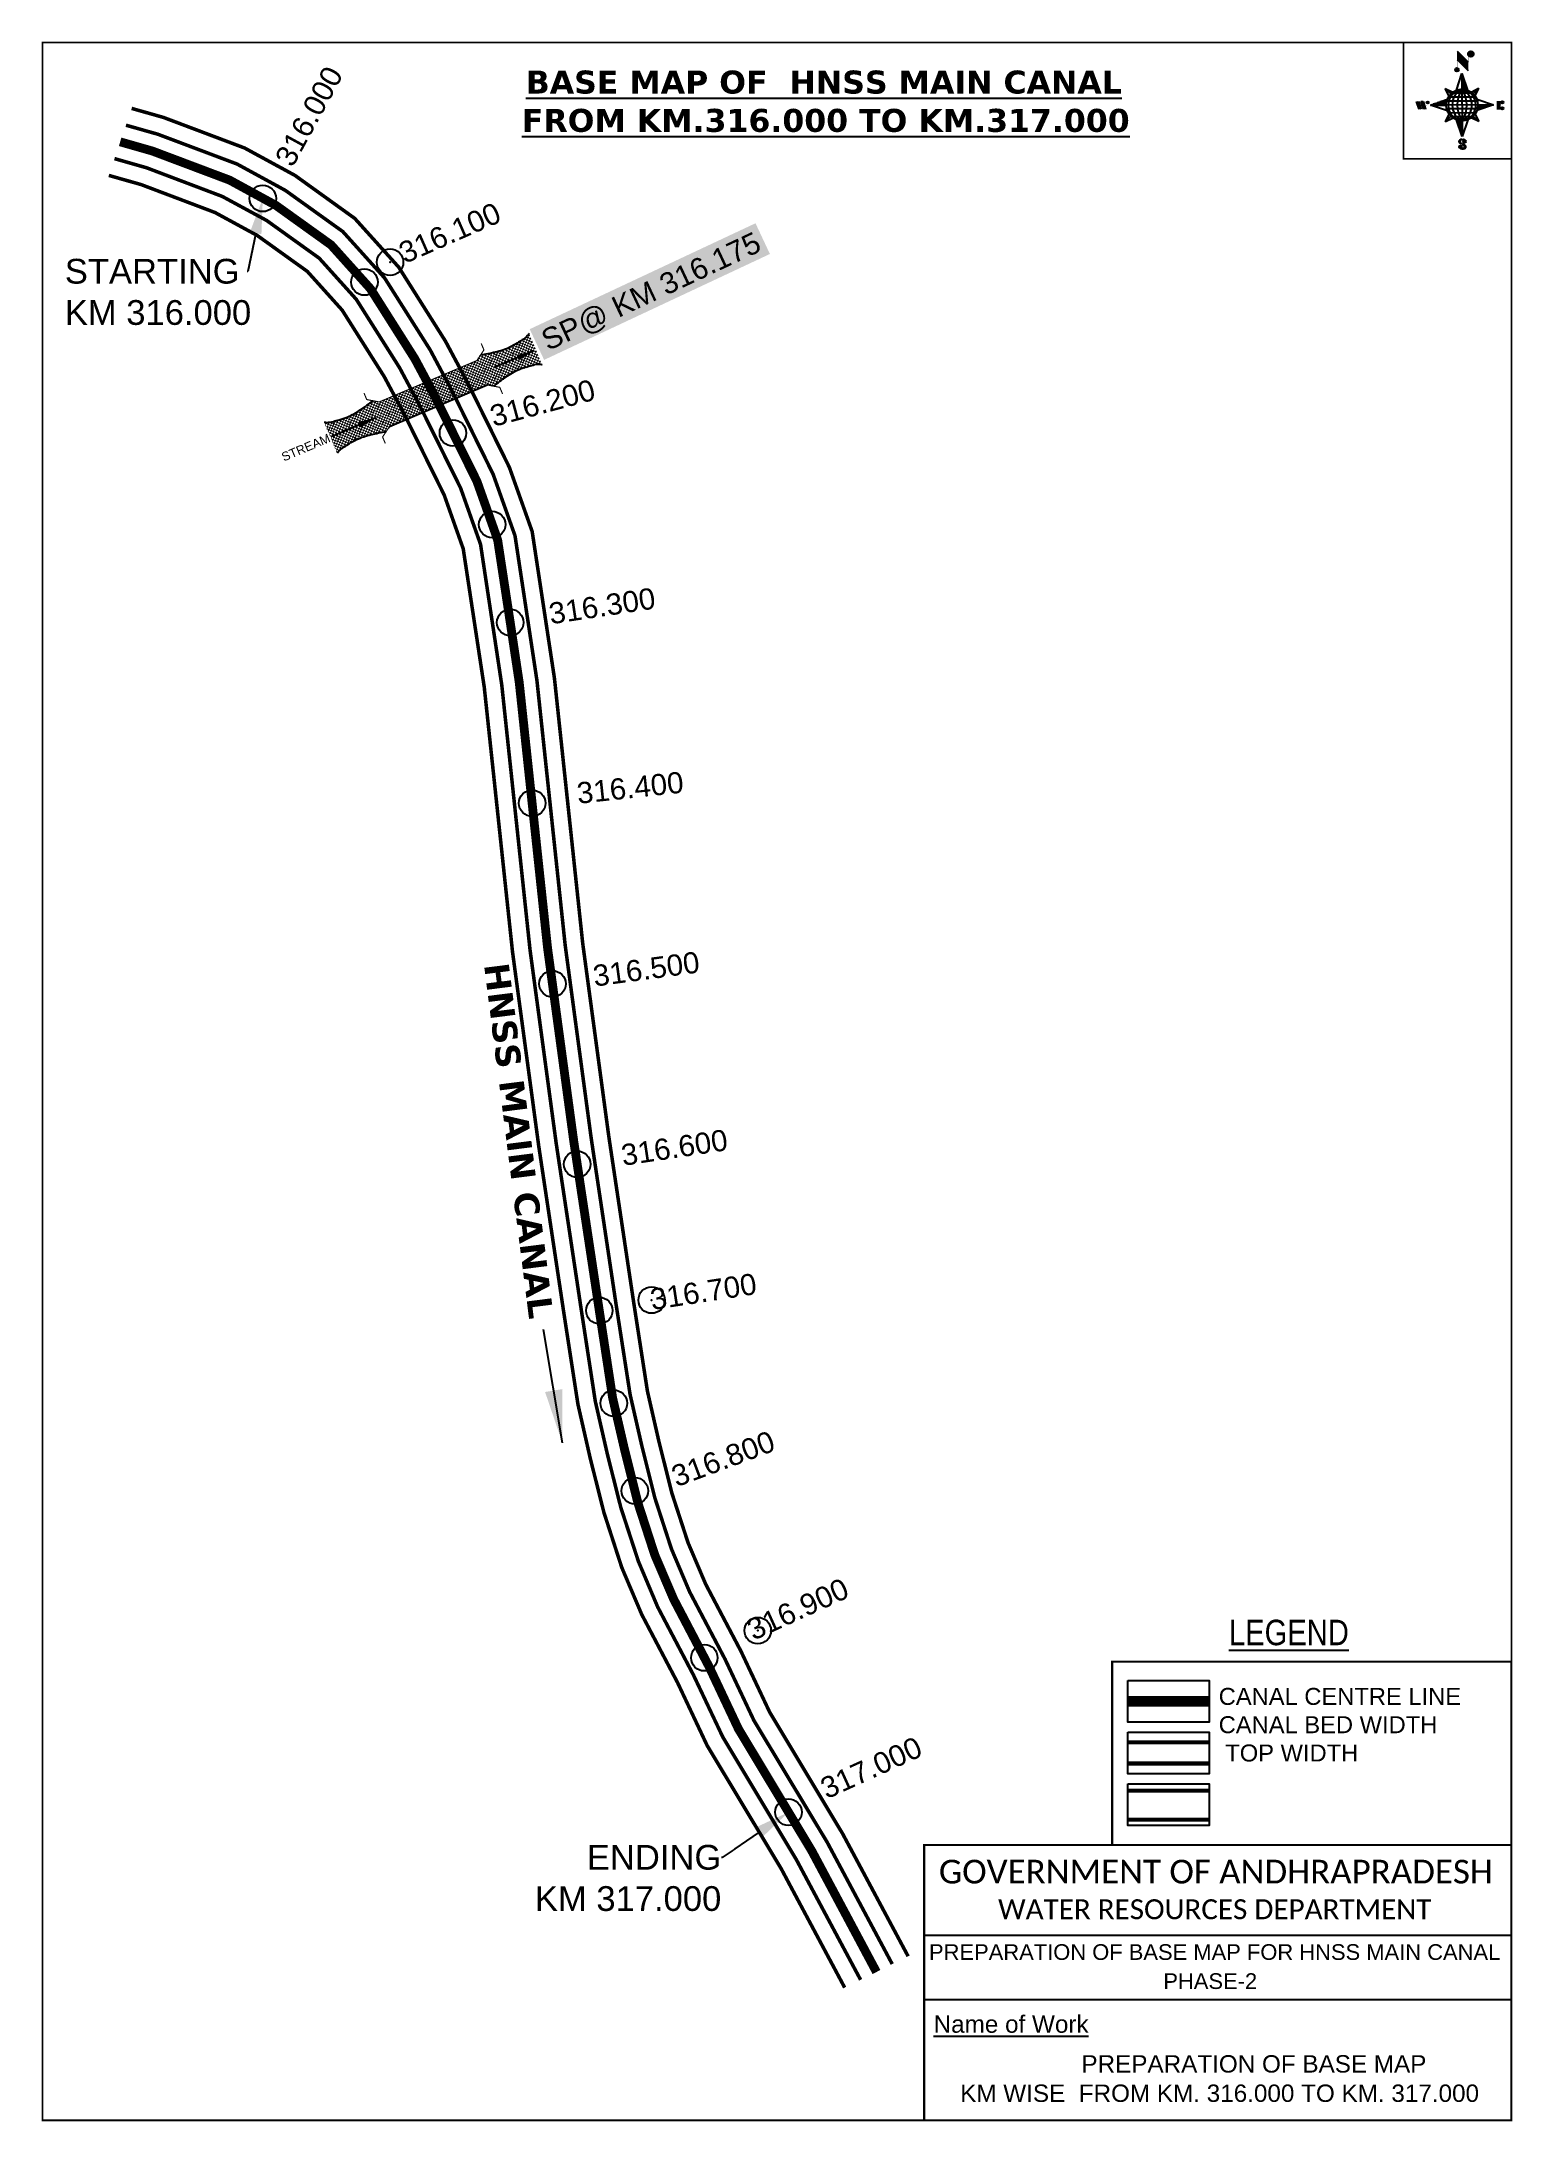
# Model space of a CAD drawing. Header units: inches. Extents: x 788555 to 789387, y 1575295 to 1576472.
import ezdxf
from ezdxf import colors
from ezdxf.entities.mleader import LeaderData, LeaderLine
from ezdxf.enums import TextEntityAlignment as Align
from ezdxf.math import Vec2, Vec3

# ---------------------------------------------------------------- set-up
doc = ezdxf.new("R2010")
doc.units = ezdxf.units.IN
doc.header["$LTSCALE"] = 15
doc.header["$MEASUREMENT"] = 0
doc.header["$PDMODE"] = 32
doc.header["$PDSIZE"] = 15
doc.linetypes.add('HIDDEN2', pattern=[0.1875, 0.125, -0.0625])
for name, color, linetype in [('AQUADUCT', 1, 'Continuous'), ('bord', 1, 'Continuous'), ('CANAL1', 7, 'Continuous'), ('CSMark', 72, 'Continuous'), ('DCBMS', 232, 'Continuous'), ('PAGE', 7, 'Continuous'), ('STRUCTURE', 5, 'Continuous'), ('TEXT', 6, 'Continuous')]:
    doc.layers.add(name, color=color, linetype=linetype)
doc.styles.add('ARIALN', font='ARIALN.TTF')
doc.styles.get("Standard").update_dxf_attribs({"font": 'arial.ttf'})
doc.dimstyles.get("Standard").update_dxf_attribs({"dimtxt": 20, "dimasz": 0.18, "dimexe": 0.18, "dimexo": 0.0625, "dimgap": 0.09, "dimtad": 0, "dimtih": 1, "dimtoh": 1, "dimdec": 4, "dimzin": 0, "dimdsep": 46, "dimtxsty": 'Standard', "dimcen": 0.09, "dimadec": 0, "dimazin": 0, "dimtfac": 1, "dimtdec": 4, "dimtofl": 0, "dimtmove": 0, "dimatfit": 3, "dimfxl": 1, "dimtolj": 1, "dimtzin": 0, "dimarcsym": 0})
pattern_1 = [(267.297113149, (-8720374.938, 50637915.138), (10.5367255337, -0.497431438), [])]
pattern_2 = [(357.297113149, (-8720374.938, 50637915.138), (0.497431438, 10.5367255337), [])]

# ---------------------------------------------------------------- blocks, each defined once
blk = doc.blocks.new('*X26')
at = {"color": 0, "linetype": 'Continuous'}
for p, q in [((6321.6, 240.5), (6322.3, 241.2)), ((6321.6, 240.3), (6322.3, 241)), ((6321.6, 240.1), (6322.3, 240.8)), ((6321.6, 239.9), (6322.4, 240.7)), ((6321.6, 239.8), (6322.4, 240.6)), ((6321.6, 239.6), (6322.5, 240.5)), ((6321.6, 239.4), (6322.5, 240.3)), ((6321.6, 239.2), (6322.6, 240.2)), ((6321.7, 239.1), (6322.6, 240.1)), ((6321.8, 240.8), (6322.4, 241.4)), ((6321.8, 239), (6322.7, 240)), ((6321.8, 239), (6322.8, 239.9)), ((6321.9, 238.9), (6322.9, 239.8)), ((6322, 238.8), (6323, 239.7)), ((6322.1, 241.3), (6322.4, 241.6)), ((6322.1, 238.7), (6323.1, 239.6)), ((6322.2, 238.6), (6323.1, 239.6)), ((6322.3, 238.5), (6323.2, 239.5)), ((6322.4, 238.5), (6323.3, 239.4)), ((6322.5, 238.4), (6323.4, 239.3)), ((6322.7, 238.4), (6323.6, 239.3)), ((6322.8, 238.3), (6323.7, 239.2)), ((6322.9, 238.3), (6323.8, 239.1)), ((6323.1, 238.2), (6323.9, 239.1)), ((6323.2, 238.2), (6324, 239)), ((6323.3, 238.2), (6324.2, 239)), ((6323.5, 238.1), (6324.3, 238.9)), ((6323.7, 238.1), (6324.4, 238.9)), ((6323.8, 238.1), (6324.6, 238.8)), ((6324.1, 238.2), (6324.7, 238.8)), ((6324.3, 238.3), (6324.9, 238.8)), ((6324.6, 238.3), (6325.1, 238.8)), ((6324.8, 238.4), (6325.2, 238.8)), ((6325.1, 238.5), (6325.4, 238.8)), ((6325.4, 238.6), (6325.6, 238.8))]:
    blk.add_line(p, q, dxfattribs=at)
blk = doc.blocks.new('*X25')
at = {"color": 0, "linetype": 'Continuous'}
for p, q in [((6324.4, 240.3), (6324.5, 240.4)), ((6324.6, 240.3), (6324.8, 240.5)), ((6324.7, 240.2), (6325, 240.5)), ((6324.8, 240.2), (6325.2, 240.6)), ((6325, 240.1), (6325.5, 240.6)), ((6325.1, 240.1), (6325.6, 240.6)), ((6325.2, 240), (6325.8, 240.6)), ((6325.3, 240), (6326, 240.6)), ((6325.4, 239.9), (6326.1, 240.6)), ((6325.5, 239.8), (6326.2, 240.5)), ((6325.6, 239.8), (6326.3, 240.5)), ((6325.7, 239.7), (6326.5, 240.4)), ((6325.9, 239.6), (6326.6, 240.3)), ((6326, 239.5), (6326.7, 240.3)), ((6326, 239.4), (6326.8, 240.2)), ((6326.1, 239.3), (6327, 240.2)), ((6326.2, 239.3), (6327.1, 240.1)), ((6326.3, 239.2), (6327.1, 240)), ((6326.4, 239.1), (6327.2, 239.9)), ((6326.5, 239), (6327.3, 239.8)), ((6326.5, 238.9), (6327.4, 239.7)), ((6326.6, 238.8), (6327.5, 239.6)), ((6326.7, 238.7), (6327.5, 239.5)), ((6326.8, 238.6), (6327.6, 239.4)), ((6326.8, 238.5), (6327.7, 239.3)), ((6326.8, 236.5), (6327.4, 237)), ((6326.9, 238.3), (6327.8, 239.2)), ((6326.9, 238.2), (6327.9, 239.1)), ((6326.9, 236.8), (6327.6, 237.4)), ((6327, 238.1), (6327.8, 239)), ((6327, 237.9), (6327.8, 238.8)), ((6327, 237.8), (6327.8, 238.6)), ((6327, 237.6), (6327.8, 238.4)), ((6327, 237.4), (6327.8, 238.2)), ((6327, 237.3), (6327.8, 238)), ((6327, 237.1), (6327.8, 237.9))]:
    blk.add_line(p, q, dxfattribs=at)
blk = doc.blocks.new('H')
at = {"layer": 'bord', "extrusion": (0.000427885, 0.004792, 0.999988)}
h = blk.add_hatch(dxfattribs=at)
h.set_pattern_fill('LINE', color=8, scale=84.387686, angle=-2.7029, style=0)
h.set_pattern_definition(pattern_2)
h.paths.add_polyline_path([(-492, 786, -0.090992), (-448, 775), (-486, 912)])
h = blk.add_hatch(dxfattribs=at)
h.set_pattern_fill('LINE', color=8, scale=84.387686, angle=-92.7029, style=0)
h.set_pattern_definition(pattern_1)
h.paths.add_polyline_path([(-625, 665, -0.090992), (-615, 710), (-751, 671)])
h = blk.add_hatch(dxfattribs=at)
h.set_pattern_fill('LINE', color=8, scale=84.387686, angle=-2.7029, style=0)
h.set_pattern_definition(pattern_2)
h.paths.add_polyline_path([(-504, 533, -0.090992), (-549, 543), (-510, 406)])
h = blk.add_hatch(dxfattribs=at)
h.set_pattern_fill('LINE', color=8, scale=84.387686, angle=-92.7029, style=0)
h.set_pattern_definition(pattern_1)
h.paths.add_polyline_path([(-246, 647), (-372, 653, -0.090992), (-382, 609)])
for p, q in [((-519, 1020, -1217), (-435, 927, -1216)), ((-516, 1087, -1217), (-432, 994, -1217)), ((-538, 774, -1216), (-487, 906, -1216)), ((-487, 906, -1216), (-493, 780, -1216)), ((-487, 906, -1216), (-448, 769, -1216)), ((-865, 701, -1215), (-847, 638, -1215)), ((-847, 700, -1215), (-829, 637, -1215)), ((-829, 699, -1215), (-811, 636, -1215)), ((-829, 699, -1215), (-811, 698, -1215)), ((-811, 698, -1215), (-794, 635, -1215)), ((-752, 665, -1215), (-615, 704, -1215)), ((-627, 794, -1216), (-567, 760, -1216)), ((-627, 794, -1216), (-584, 747, -1215)), ((-599, 731, -1215), (-627, 794, -1216)), ((-421, 753, -1216), (-359, 781, -1216)), ((-359, 781, -1216), (-405, 739, -1216)), ((-359, 781, -1216), (-392, 721, -1215)), ((-379, 693, -1215), (-246, 641, -1215)), ((-213, 669, -1215), (-217, 601, -1215)), ((-752, 665, -1215), (-625, 659, -1215)), ((-619, 614, -1215), (-752, 665, -1215)), ((-639, 526, -1214), (-606, 585, -1215)), ((-639, 526, -1214), (-593, 568, -1215)), ((-577, 553, -1215), (-639, 526, -1214)), ((-511, 400, -1214), (-549, 537, -1214)), ((-460, 533, -1215), (-511, 400, -1214)), ((-505, 527, -1214), (-511, 400, -1214)), ((-371, 513, -1214), (-431, 546, -1215)), ((-371, 513, -1214), (-414, 560, -1215)), ((-399, 576, -1215), (-371, 513, -1214)), ((-246, 641, -1215), (-383, 603, -1215)), ((-373, 647, -1215), (-246, 641, -1215)), ((-197, 600, -1215), (-194, 668, -1215))]:
    blk.add_line(p, q, dxfattribs=at)
at = {"layer": 'bord', "color": 8, "linetype": 'ByBlock', "extrusion": (0.000427885, 0.004792, 0.999988)}
for p, q in [((-375, 679, -1215), (-620, 691, -1215)), ((-386, 711, -1215), (-605, 722, -1215)), ((-411, 744, -1216), (-578, 752, -1216)), ((-493, 780, -1216), (-505, 527, -1214)), ((-373, 647, -1215), (-625, 659, -1215)), ((-378, 616, -1215), (-623, 628, -1215)), ((-392, 585, -1215), (-611, 595, -1215)), ((-420, 555, -1215), (-587, 562, -1215))]:
    blk.add_line(p, q, dxfattribs=at)
at = {"layer": 'bord', "extrusion": (0.000427885, 0.004792, 0.999988), "elevation": -1212}
for points, const_width in [([(-522, 960), (-516, 1093)], 1.61), ([(-434, 933), (-428, 1066)], 1.61), ([(-870, 707), (-846, 706)], 0.642), ([(-829, 643), (-821, 678)], 0.642), ([(-793, 641), (-782, 694)], 0.642), ([(-223, 676), (-174, 673)], 0.706), ([(-829, 643), (-855, 644)], 0.642), ([(-811, 642), (-784, 641)], 0.642), ([(-177, 605), (-226, 607)], 0.706), ([(-195, 645), (-185, 644)], 0.706)]:
    blk.add_lwpolyline(points, dxfattribs=dict(at, const_width=const_width))
for points, const_width in [([(-414, 1073, 1), (-398, 1058, 1)], 22.3), ([(-530, 950, 1), (-520, 939, 1)], 14.8), ([(-776, 697, 1), (-769, 690, 1)], 8.9), ([(-180, 618, 1), (-173, 611, 1)], 9.79), ([(-178, 667, 1), (-171, 660, 1)], 9.79), ([(-490, 362, 1), (-498, 369, 1)], 11.1), ([(-525, 322, 1), (-533, 329, 1)], 11.1)]:
    blk.add_lwpolyline(points, format="xyb", close=True, dxfattribs=dict(at, const_width=const_width))
for points in [[(-537, 317), (-531, 310), (-520, 307), (-505, 307), (-494, 310), (-486, 318), (-487, 326), (-491, 333), (-494, 336), (-503, 341), (-522, 347), (-530, 352), (-534, 355), (-537, 363), (-537, 373), (-530, 381), (-520, 384), (-504, 384), (-493, 380), (-487, 373)], [(-522, 348), (-526, 354), (-528, 361), (-528, 371), (-526, 375), (-521, 381), (-515, 384)], [(-505, 307), (-499, 312), (-497, 319), (-497, 327), (-501, 335), (-509, 343)]]:
    blk.add_lwpolyline(points, dxfattribs=at)
at = {"layer": 'bord', "extrusion": (0.000427885, 0.004792, 0.999988)}
for centre, radius in [((-406, 1065, -1212), 22.3), ((-525, 944, -1212), 14.8), ((-773, 694, -1212), 8.9), ((-498, 659, -1212), 127), ((-177, 615, -1212), 9.79), ((-174, 663, -1212), 9.79), ((-494, 365, -1212), 11.1), ((-529, 325, -1212), 11.1)]:
    blk.add_circle(centre, radius, dxfattribs=at)
at = {"layer": 'bord', "color": 8, "linetype": 'ByBlock', "extrusion": (0.000427885, 0.004792, 0.999988)}
for centre, radius, start, end in [((-482, 658, -1212), 128, 94.9254, 259.6691), ((-437, 656, -1212), 141, 113.2864, 241.308), ((-316, 651, -1212), 222, 142.5892, 212.0053), ((-560, 662, -1212), 141, 293.2864, 61.308), ((-681, 668, -1212), 222, 322.5892, 32.0053), ((-515, 660, -1212), 128, 274.9254, 79.6691)]:
    blk.add_arc(centre, radius, start, end, dxfattribs=at)
at = {"layer": 'bord', "extrusion": (0.000427885, 0.004792, 0.999988)}
for points in [[(-516, 1093, -1212), (-431, 1000, -1212), (-519, 1026, -1212), (-434, 933, -1212)], [(-864, 707, -1212), (-846, 706, -1212), (-846, 644, -1212), (-829, 643, -1212)], [(-829, 705, -1212), (-811, 704, -1212), (-811, 642, -1212), (-793, 641, -1212)], [(-193, 674, -1212), (-197, 606, -1212), (-213, 675, -1212), (-216, 607, -1212)]]:
    blk.add_solid(points, dxfattribs=at)
at = {"layer": 'bord', "extrusion": (0.000427885, 0.004792, 0.999988), "xscale": 7.977342409717546, "yscale": 7.977342408231451, "zscale": 7.977342408476333, "rotation": 138.0840426661453}
for name, p in [('*X25', (38301, -31929, -1212)), ('*X26', (38314, -31951, -1212))]:
    blk.add_blockref(name, p, dxfattribs=at)
blk = doc.blocks.new('SP')
at = {"layer": 'STRUCTURE'}
h = blk.add_hatch(dxfattribs=at)
h.set_pattern_fill('DASH', color=256, scale=8, style=0)
edge = h.paths.add_edge_path()
edge.add_spline(control_points=[(769825.7, 1706742.1), (769825.3, 1706741.8), (769823.8, 1706740.8), (769820.9, 1706740.3), (769817, 1706739.7), (769811.4, 1706738.9), (769804, 1706739.7), (769798.4, 1706741), (769795.6, 1706741.6)], knot_values=[0, 0, 0, 0, 1.613557, 5.24513, 8.624976, 13.470124, 22.190216, 30.746377, 30.746377, 30.746377, 30.746377], degree=3, periodic=0)
edge.add_line((769795.6, 1706741.6), (769792.6, 1706739.6))
edge.add_line((769792.6, 1706739.6), (769732.6, 1706739.6))
edge.add_line((769732.6, 1706739.6), (769729.6, 1706741.6))
edge.add_spline(control_points=[(769729.6, 1706741.6), (769726.9, 1706740.9), (769721.3, 1706739.5), (769713.9, 1706738.5), (769708.3, 1706739.1), (769704.4, 1706739.6), (769701.5, 1706740), (769700, 1706741), (769699.5, 1706741.3)], knot_values=[0, 0, 0, 0, 8.556161, 17.276253, 22.121402, 25.501247, 29.13282, 30.746377, 30.746377, 30.746377, 30.746377], degree=3, periodic=0)
edge.add_line((769699.5, 1706741.3), (769699.5, 1706722.1))
edge.add_spline(control_points=[(769699.5, 1706722.1), (769700, 1706722.4), (769701.4, 1706723.4), (769704.3, 1706724), (769708.2, 1706724.5), (769713.8, 1706725.3), (769721.2, 1706724.5), (769726.8, 1706723.3), (769729.6, 1706722.6)], knot_values=[0, 0, 0, 0, 1.613557, 5.24513, 8.624976, 13.470124, 22.190216, 30.746377, 30.746377, 30.746377, 30.746377], degree=3, periodic=0)
edge.add_line((769729.6, 1706722.6), (769732.6, 1706724.6))
edge.add_line((769732.6, 1706724.6), (769792.6, 1706724.6))
edge.add_line((769792.6, 1706724.6), (769795.6, 1706722.6))
edge.add_spline(control_points=[(769795.6, 1706722.6), (769798.4, 1706723.3), (769803.9, 1706724.8), (769811.3, 1706725.8), (769817, 1706725.1), (769820.9, 1706724.7), (769823.8, 1706724.2), (769825.2, 1706723.3), (769825.7, 1706723)], knot_values=[0, 0, 0, 0, 8.556161, 17.276253, 22.121402, 25.501247, 29.13282, 30.746377, 30.746377, 30.746377, 30.746377], degree=3, periodic=0)
edge.add_line((769825.7, 1706723), (769825.7, 1706742.1))
h.paths.add_polyline_path([(769764.2, 1706732.1, -1), (769761.1, 1706732.1, -1)], flags=0)
h.paths.add_polyline_path([(769761.1, 1706732.1, 1), (769764.2, 1706732.1, 1)], flags=16)
at = {"layer": 'STRUCTURE', "const_width": 0.628}
for points in [[(769726.6, 1706747.6), (769726.6, 1706743.6), (769732.6, 1706739.6), (769792.6, 1706739.6), (769798.6, 1706743.6), (769798.6, 1706747.6)], [(769726.6, 1706716.6), (769726.6, 1706720.6), (769732.6, 1706724.6), (769792.6, 1706724.6), (769798.6, 1706720.6), (769798.6, 1706716.6)]]:
    blk.add_lwpolyline(points, dxfattribs=at)
at = {"layer": 'STRUCTURE', "color": 3}
blk.add_lwpolyline([(769732.6, 1706724.6), (769792.6, 1706724.6)], dxfattribs=at)
blk.add_lwpolyline([(769732.6, 1706724.6), (769792.6, 1706724.6)], dxfattribs=at)
at = {"layer": 'STRUCTURE', "color": 0}
blk.add_circle((769762.6, 1706732.1), 1.55, dxfattribs=at)
at = {"layer": 'STRUCTURE'}
for points in [[(769699.5, 1706741.3), (769700.9, 1706740.5), (769704.4, 1706739.6), (769707.8, 1706739.2), (769712.6, 1706738.8), (769721.3, 1706739.7), (769729.6, 1706741.6)], [(769825.7, 1706742.1), (769824.3, 1706741.3), (769820.8, 1706740.3), (769817.5, 1706739.8), (769812.7, 1706739.2), (769804, 1706739.9), (769795.6, 1706741.6)], [(769699.5, 1706722.1), (769700.9, 1706723), (769704.4, 1706724), (769707.7, 1706724.5), (769712.5, 1706725), (769721.2, 1706724.4), (769729.6, 1706722.6)], [(769825.7, 1706723), (769824.3, 1706723.8), (769820.8, 1706724.7), (769817.4, 1706725.1), (769812.6, 1706725.5), (769803.9, 1706724.6), (769795.6, 1706722.6)]]:
    blk.add_spline(points, degree=3, dxfattribs=at)
at = {"layer": 'STRUCTURE', "color": 0}
blk.add_text('STREAM', height=5, dxfattribs=at).set_placement((769684.3, 1706732.1), align=Align.MIDDLE_CENTER)
for points in [[(769727.4, 1706732.1), (769700.8, 1706732.1)], [(769824.4, 1706732.1), (769800.5, 1706732.1)]]:
    blk.add_leader(points, dimstyle='Standard', override={"dimasz": 10, "dimgap": 0.09, "dimtad": 0}, dxfattribs=at)

msp = doc.modelspace()

# ---------------------------------------------------------------- linework, layer by layer
at = {"layer": 'CANAL1', "color": 200, "const_width": 2}
for points in [[(788605.8, 1576434), (788623.8, 1576428.9), (788669.7, 1576411.6), (788698.2, 1576396.1), (788732, 1576371.8), (788756.9, 1576344.2), (788783.3, 1576302.4), (788795.6, 1576279.4), (788819.5, 1576231), (788832.4, 1576194.7), (788845, 1576111.7), (788861, 1575961.7), (788875.7, 1575852.9), (788889.7, 1575759.5), (788897.6, 1575708.5), (788904.1, 1575680), (788911.4, 1575650.9), (788920.6, 1575622.7), (788930.6, 1575599.2), (788950.5, 1575561.4), (788966.8, 1575526.8), (789008, 1575458.2), (789045.1, 1575388.8)], [(788592.9, 1576396.1), (788611.2, 1576390.9), (788653, 1576375.1), (788676.9, 1576362.1), (788705.2, 1576341.8), (788724.9, 1576319.9), (788748.7, 1576282.3), (788760, 1576261.1), (788782.6, 1576215.4), (788793.4, 1576184.9), (788805.3, 1576106.6), (788821.3, 1575956.8), (788836.1, 1575847.2), (788850.2, 1575753.5), (788858.3, 1575701), (788865.2, 1575670.7), (788873, 1575639.8), (788883.1, 1575608.7), (788894.4, 1575582.1), (788914.7, 1575543.5), (788931.4, 1575508), (788973.2, 1575438.5), (789009.2, 1575371.1)]]:
    msp.add_lwpolyline(points, dxfattribs=at)
at = {"layer": 'CANAL1', "color": 5, "const_width": 2}
for points in [[(788602.6, 1576424.5), (788620.6, 1576419.4), (788665.5, 1576402.5), (788692.8, 1576387.6), (788725.3, 1576364.3), (788748.9, 1576338.1), (788774.7, 1576297.4), (788786.7, 1576274.9), (788810.3, 1576227.1), (788822.7, 1576192.3), (788835.1, 1576110.4), (788851.1, 1575960.5), (788865.8, 1575851.5), (788879.8, 1575758), (788887.8, 1575706.6), (788894.4, 1575677.7), (788901.8, 1575648.1), (788911.2, 1575619.2), (788921.5, 1575594.9), (788941.5, 1575556.9), (788957.9, 1575522.1), (788999.3, 1575453.3), (789036.1, 1575384.4)], [(788596.1, 1576405.6), (788614.3, 1576400.4), (788657.1, 1576384.2), (788682.2, 1576370.6), (788711.9, 1576349.3), (788732.9, 1576326), (788757.4, 1576287.3), (788768.9, 1576265.7), (788791.9, 1576219.3), (788803.2, 1576187.4), (788815.2, 1576107.9), (788831.2, 1575958), (788846, 1575848.6), (788860.1, 1575755), (788868.1, 1575702.8), (788874.9, 1575673), (788882.6, 1575642.5), (788892.5, 1575612.2), (788903.4, 1575586.4), (788923.6, 1575548), (788940.3, 1575512.7), (788981.9, 1575443.4), (789018.2, 1575375.5)]]:
    msp.add_lwpolyline(points, dxfattribs=at)
at = {"layer": 'CANAL1', "color": 1, "linetype": 'HIDDEN2', "ltscale": 8, "const_width": 5}
msp.add_lwpolyline([(788599.3, 1576415.1), (788617.5, 1576409.9), (788661.3, 1576393.4), (788687.5, 1576379.1), (788718.6, 1576356.8), (788740.9, 1576332), (788766, 1576292.4), (788776.5, 1576272.8), (788787.6, 1576250.4), (788801.1, 1576223.2), (788812, 1576192.5), (788812.9, 1576189.8), (788820, 1576143.2), (788825.1, 1576109.2), (788841.1, 1575959.2), (788855.9, 1575850), (788870, 1575756.5), (788877.9, 1575704.7), (788884.7, 1575675.3), (788892.2, 1575645.3), (788901.8, 1575615.7), (788912.5, 1575590.7), (788932.6, 1575552.4), (788949.1, 1575517.4), (788990.6, 1575448.4), (789027.2, 1575379.9)], dxfattribs=at)
at = {"layer": 'CANAL1', "color": 1, "linetype": 'HIDDEN2', "ltscale": 100, "const_width": 6, "elevation": -0.4}
msp.add_lwpolyline([(789215.4, 1575533), (789169.3, 1575533)], dxfattribs=at)
at = {"layer": 'CANAL1', "color": 5, "const_width": 2.4, "elevation": -0.4}
for points in [[(789215.4, 1575509.8), (789169.3, 1575509.8)], [(789215.4, 1575497.8), (789169.3, 1575497.8)]]:
    msp.add_lwpolyline(points, dxfattribs=at)
at = {"layer": 'CANAL1', "color": 200, "const_width": 2.4, "elevation": -0.4}
for points in [[(789215.4, 1575482.5), (789169.3, 1575482.5)], [(789215.4, 1575466.1), (789169.3, 1575466.1)]]:
    msp.add_lwpolyline(points, dxfattribs=at)
at = {"layer": 'CSMark', "color": 3}
for p in [(788680, 1576383.1), (788752, 1576347), (788737.5, 1576335.8), (788787.6, 1576250.4), (788809.8, 1576198.6), (788820, 1576143.2), (788832.4, 1576041), (788843.9, 1575938.8), (788857.9, 1575836.8), (788870.4, 1575754), (788900, 1575760), (788878.6, 1575701.6), (788890.5, 1575652.1), (788960, 1575573), (788929.8, 1575557.7), (788977.4, 1575470.3)]:
    msp.add_point(p, dxfattribs=at)
at = {"layer": 'PAGE', "const_width": 1}
msp.add_lwpolyline([(789386.4, 1575296), (789386.4, 1576471.3), (788555.4, 1576471.3), (788555.4, 1575296), (789386.4, 1575296)], dxfattribs=at)
at = {"layer": 'PAGE'}
for points, const_width in [([(789386.4, 1576471.3), (789325.3, 1576471.3), (789325.3, 1576405.5), (789386.4, 1576405.5)], 1), ([(789160.5, 1575555.5), (789386.4, 1575555.5), (789386.4, 1575451.7), (789160.5, 1575451.7)], 1.2), ([(789054.2, 1575451.7), (789386.4, 1575451.7), (789386.4, 1575296), (789054.2, 1575296)], 1.2)]:
    msp.add_lwpolyline(points, close=True, dxfattribs=dict(at, const_width=const_width))
at = {"layer": 'PAGE', "elevation": -0.4}
for points in [[(789169.3, 1575544.8), (789215.4, 1575544.8), (789215.4, 1575521.3), (789169.3, 1575521.3)], [(789169.3, 1575515.5), (789215.4, 1575515.5), (789215.4, 1575492), (789169.3, 1575492)], [(789169.3, 1575486.3), (789215.4, 1575486.3), (789215.4, 1575462.7), (789169.3, 1575462.7)]]:
    msp.add_lwpolyline(points, close=True, dxfattribs=at)
at = {"layer": 'PAGE'}
for points in [[(789054.2, 1575400.7), (789386.4, 1575400.7)], [(789054.2, 1575364.3), (789386.4, 1575364.3)]]:
    msp.add_lwpolyline(points, dxfattribs=at)

# ---------------------------------------------------------------- block references
at = {"layer": 'AQUADUCT', "color": 1, "xscale": 0.0703495379661093, "yscale": 0.07034953800030053, "zscale": 0.07034953795990817, "rotation": 3.078330607406165}
msp.add_blockref('H', (789396, 1576391.9, 85.4), dxfattribs=at)
at = {"layer": 'STRUCTURE', "color": 0, "rotation": 22.97170441640126}
msp.add_blockref('SP', (746155.2, -295531.8), dxfattribs=at)

# ---------------------------------------------------------------- texts
at = {"layer": 'CANAL1', "insert": (788818.9, 1575952.4), "char_height": 14, "width": 205.129, "attachment_point": 1, "rotation": 277.2559}
msp.add_mtext('\\pi0.96322;{\\fVerdana|b1|i0|c0|p34;HNSS MAIN CANAL}', dxfattribs=at)
at = {"layer": 'CSMark', "color": 1}
for s, rotation, p in [('316.000', 61.4211, (788691.6, 1576403)), ('316.100', 23.6783, (788758, 1576351.5)), ('316.200', 15.0037, (788809, 1576259.6)), ('316.300', 8.6148, (788842, 1576148.1)), ('316.400', 6.0928, (788857.7, 1576046.6)), ('316.500', 7.7063, (788866.9, 1575943.2)), ('316.600', 8.5389, (788882.9, 1575841.8)), ('316.700', 8.7395, (788899.3, 1575760.2)), ('316.800', 20.4165, (788912, 1575659.7)), ('316.900', 24.4815, (788955.1, 1575572.7)), ('317.000', 24.4815, (788996.6, 1575483))]:
    msp.add_text(s, height=12, rotation=rotation, dxfattribs=at).set_placement(p, align=Align.MIDDLE_LEFT)
at = {"layer": 'PAGE', "extrusion": (0.000201441, 0.004807, 0.999988), "style": 'ARIALN'}
msp.add_text('%%ULEGEND', height=14.4, rotation=359.9999, dxfattribs=at).set_placement((789260.5, 1575553, 7732.5), align=Align.MIDDLE)
at = {"layer": 'PAGE', "extrusion": (0.000201441, 0.004807, 0.999988)}
for s, height, p in [('PREPARATION OF BASE MAP FOR HNSS MAIN CANAL', 8.878, (789056.9, 1575367.8, 7731.6)), ('%%UName of Work', 9.822, (789059.5, 1575326.6, 7730.2))]:
    msp.add_text(s, height=height, rotation=359.9999, dxfattribs=at).set_placement(p)
for s, height, p in [('PHASE-2', 8.88, (789216, 1575355.8, 7731.5)), ('PREPARATION OF BASE MAP', 9.822, (789240.7, 1575309, 7730.3)), ('KM WISE  FROM KM. 316.000 TO KM. 317.000', 9.822, (789221.3, 1575292.4, 7730.3))]:
    msp.add_text(s, height=height, rotation=359.9999, dxfattribs=at).set_placement(p, align=Align.MIDDLE_CENTER)
at = {"layer": 'PAGE', "extrusion": (0.000201441, 0.004807, 0.999988), "attachment_point": 1, "text_direction": (1, -1e-06, -0.000201)}
for s, insert, char_height, width in [('CANAL CENTRE LINE CANAL BED WIDTH {\\H2.3717x; }\\P TOP WIDTH{\\H1.9152x; }', (789220.8, 1575540.6, -0.4), 9.6, 168.926), ('\\pi3.5885;{\\fCalibri|b0|i0|c0|p34;\\H1.3333x;GOVERNMENT OF ANDHRAPRADESH\\P\\pi37.073;\\H0.83998x;WATER RESOURCES DEPARTMENT}', (789058.9, 1575443.4, -1.3), 10.059, 321.276)]:
    msp.add_mtext(s, dxfattribs=dict(at, insert=insert, char_height=char_height, width=width))
at = {"layer": 'STRUCTURE', "color": 5, "insert": (788835.8, 1576307.4), "char_height": 12, "width": 133.888, "attachment_point": 1, "rotation": 25.124, "bg_fill": 1, "box_fill_scale": 1.3, "bg_fill_color": 7, "bg_fill_true_color": 16777215, "bg_fill_transparency": 4390977}
msp.add_mtext('\\pi0.43653;SP@ KM 316.175', dxfattribs=at)
at = {"layer": 'TEXT', "color": 1, "insert": (788807, 1576455.4), "char_height": 13, "width": 379.826, "attachment_point": 1}
msp.add_mtext('\\pi21.755;{\\fVerdana|b1|i0|c0|p34;\\LBASE MAP OF  HNSS MAIN CANAL \\P\\pi19.564;FROM KM.316.000 TO KM.317.000}', dxfattribs=at)

# ---------------------------------------------------------------- leaders
at = {"layer": 'CANAL1'}
msp.add_leader([(788849.5, 1575679.2), (788838.8, 1575743.4)], dimstyle='Standard', override={"dimasz": 30, "dimgap": 0.09, "dimtad": 0}, dxfattribs=at)
at = {"layer": 'DCBMS', "color": 5}
ml = msp.add_multileader_mtext('Standard', dxfattribs=at)
ml.set_content('STARTING\\PKM 316.000', color=5)
ml.set_leader_properties()
ml.build(insert=Vec2(0, 0))
ml.multileader.update_dxf_attribs({"dogleg_length": 0.36, "arrow_head_size": 20})
ctx = ml.context
ctx.base_point, ctx.char_height, ctx.arrow_head_size, ctx.landing_gap_size, ctx.plane_origin = Vec3(788567.9, 1576341.8), 14, 20, 0.09, Vec3(788738.8, 1576414.5)
notes = []
notes.append((ctx, [(0, (1, 1, 0), (788671.6, 1576341.8), (-1, 0), 0.36, [(0, [(788680, 1576383.1)], 0, [])])]))
ctx.mtext.insert, ctx.mtext.flow_direction = Vec3(788568, 1576348.9), 5
for ctx, leaders in notes:
    for number, flags, end, landing, length, lines in leaders:
        leader = LeaderData()
        leader.index, (leader.has_last_leader_line, leader.has_dogleg_vector, leader.attachment_direction) = number, flags
        leader.last_leader_point, leader.dogleg_vector, leader.dogleg_length = Vec3(end), Vec3(landing), length
        for number, points, colour, breaks in lines:
            line = LeaderLine()
            line.index, line.vertices, line.color, line.breaks = number, Vec3.list(points), colors.encode_raw_color(colour), breaks
            leader.lines.append(line)
        ctx.leaders.append(leader)

# ---------------------------------------------------------------- next in the draw order: leaders
ml = msp.add_multileader_mtext('Standard', dxfattribs=at)
ml.set_content('ENDING \\PKM 317.000', color=5)
ml.set_leader_properties()
ml.build(insert=Vec2(0, 0))
ml.multileader.update_dxf_attribs({"dogleg_length": 0.36, "arrow_head_size": 20})
ctx = ml.context
ctx.base_point, ctx.char_height, ctx.arrow_head_size, ctx.landing_gap_size, ctx.plane_origin = Vec3(788836.2, 1575444.7), 14, 20, 0.09, Vec3(788979.9, 1575657)
ctx.text_align_type = 2
notes = []
notes.append((ctx, [(0, (1, 1, 0), (788939.9, 1575444.7), (-1, 0), 0.36, [(0, [(788977.4, 1575470.3)], 0, [])])]))
ctx.mtext.insert, ctx.mtext.width, ctx.mtext.alignment, ctx.mtext.flow_direction = Vec3(788939.4, 1575451.8), 109.049, 3, 5
ctx.mtext.has_bg_fill, ctx.mtext.bg_color, ctx.mtext.bg_scale_factor, ctx.mtext.bg_transparency, ctx.mtext.use_window_bg_color = 1, -1027028792, 1.5, 0, 1
for ctx, leaders in notes:
    for number, flags, end, landing, length, lines in leaders:
        leader = LeaderData()
        leader.index, (leader.has_last_leader_line, leader.has_dogleg_vector, leader.attachment_direction) = number, flags
        leader.last_leader_point, leader.dogleg_vector, leader.dogleg_length = Vec3(end), Vec3(landing), length
        for number, points, colour, breaks in lines:
            line = LeaderLine()
            line.index, line.vertices, line.color, line.breaks = number, Vec3.list(points), colors.encode_raw_color(colour), breaks
            leader.lines.append(line)
        ctx.leaders.append(leader)

doc.saveas('drawing.dxf')
